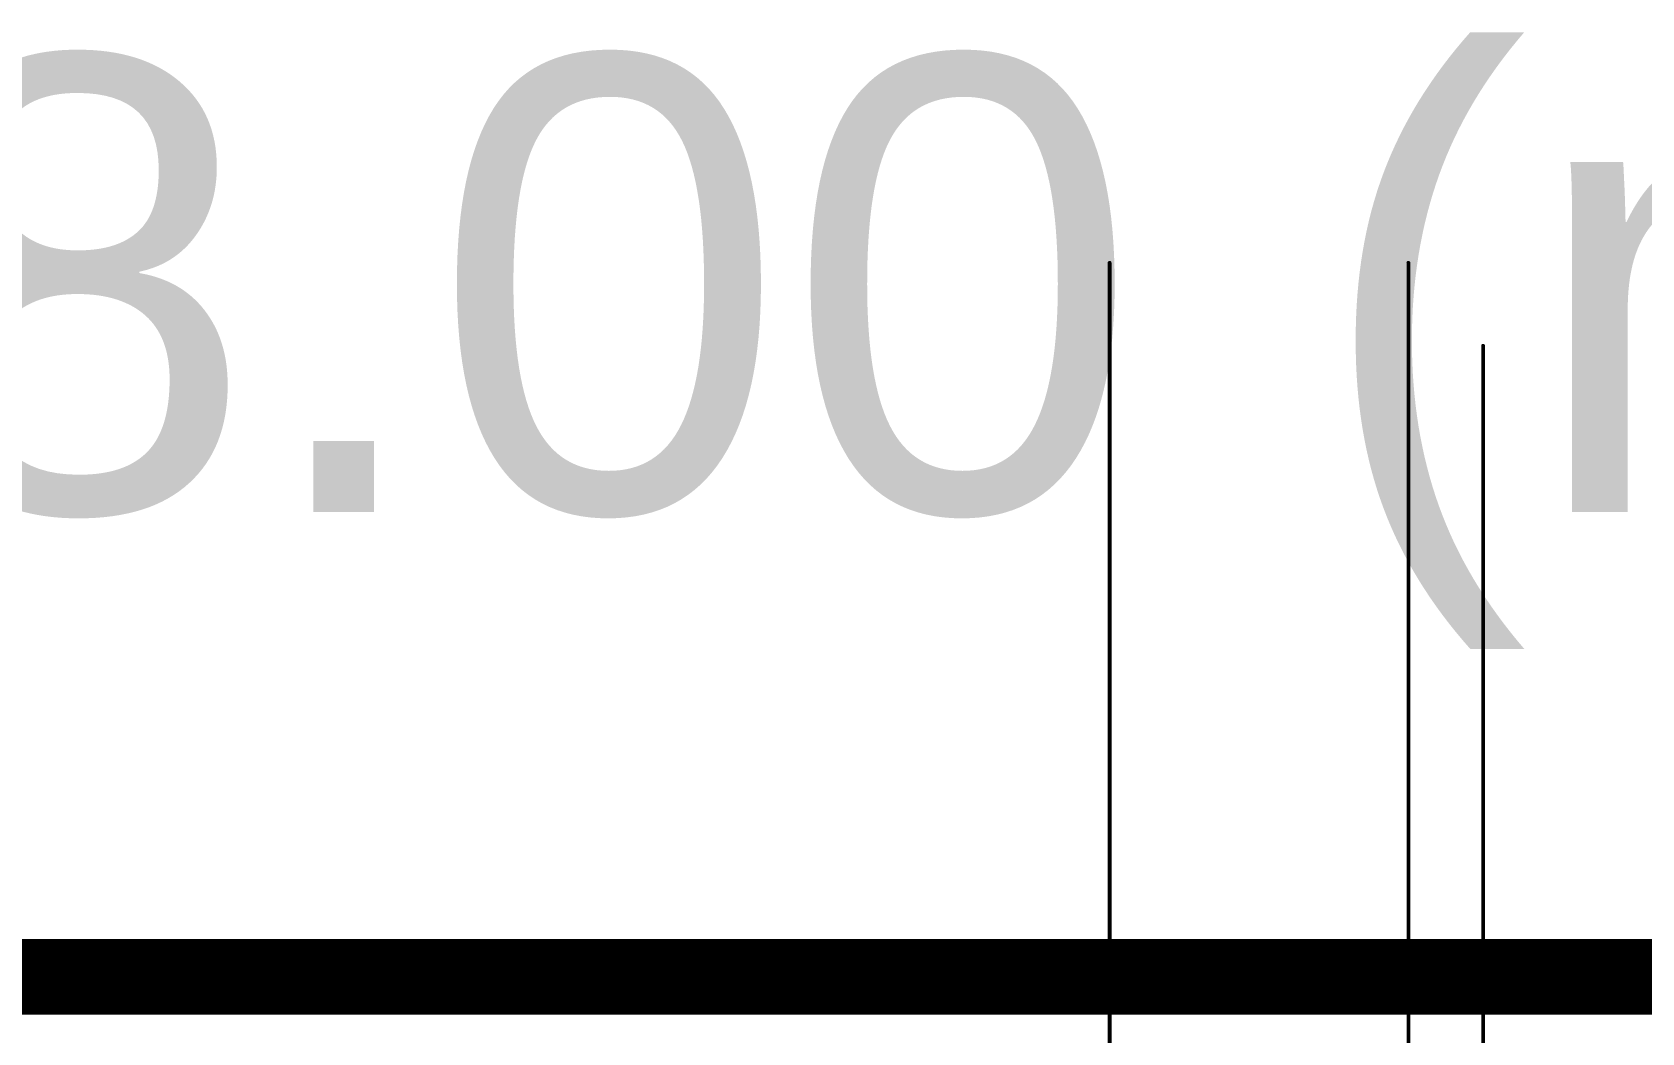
# Model space of a CAD drawing. Header units: inches. Extents: x 0 to 323, y -26 to 38.
# Drawn here: x 14.14 to 19.53, y 11.31 to 14.66 of the extents above; entities that cross this region are included whole.
import ezdxf

# ---------------------------------------------------------------- set-up
doc = ezdxf.new("R2010")
doc.units = ezdxf.units.IN
for name, color, linetype in [('Board Outline', 216, 'Continuous'), ('Dimension', 6, 'Continuous'), ('Mechanical 3', 76, 'Continuous')]:
    doc.layers.add(name, color=color, linetype=linetype)
doc.styles.add('Arial', font='', dxfattribs={"height": 0.2})
doc.styles.get('Arial').set_extended_font_data('Arial')

msp = doc.modelspace()

# ---------------------------------------------------------------- linework, layer by layer
at = {"layer": 'Board Outline'}
msp.add_lwpolyline([(0, 11.5, 0.254, 0.254, 0), (38, 11.5, 0.254, 0.254, 0)], format="xyseb", dxfattribs=at)
at = {"layer": 'Mechanical 3'}
for points in [[(17.7492, 9.9168, 0.0127, 0.0127, 0), (17.7492, 13.8892, 0.0127, 0.0127, 0)], [(17.7492, 9.9168, 0.0127, 0.0127, 0), (17.7492, 13.8892, 0.0127, 0.0127, 0)], [(18.7492, 9.9168, 0.0127, 0.0127, 0), (18.7492, 13.8892, 0.0127, 0.0127, 0)], [(18.7492, 9.9168, 0.0127, 0.0127, 0), (18.7492, 13.8892, 0.0127, 0.0127, 0)], [(18.9992, 5.6668, 0.0127, 0.0127, 0), (18.9992, 13.6115, 0.0127, 0.0127, 0)], [(18.9992, 5.6668, 0.0127, 0.0127, 0), (18.9992, 13.6115, 0.0127, 0.0127, 0)], [(1.9992, 11.4168, 0.0127, 0.0127, 0), (35.9992, 11.4168, 0.0127, 0.0127, 0)]]:
    msp.add_lwpolyline(points, format="xyseb", dxfattribs=at)
for points in [[(17.746, 13.8892, 0.00635, 0.00635, 1), (17.7524, 13.8892, 0.00635, 0.00635, 1)], [(17.746, 13.8892, 0.00635, 0.00635, 1), (17.7524, 13.8892, 0.00635, 0.00635, 1)], [(18.746, 13.8892, 0.00635, 0.00635, 1), (18.7524, 13.8892, 0.00635, 0.00635, 1)], [(18.746, 13.8892, 0.00635, 0.00635, 1), (18.7524, 13.8892, 0.00635, 0.00635, 1)], [(18.996, 13.6115, 0.00635, 0.00635, 1), (19.0024, 13.6115, 0.00635, 0.00635, 1)], [(18.996, 13.6115, 0.00635, 0.00635, 1), (19.0024, 13.6115, 0.00635, 0.00635, 1)]]:
    msp.add_lwpolyline(points, format="xyseb", close=True, dxfattribs=at)

# ---------------------------------------------------------------- texts
at = {"layer": 'Dimension', "style": 'Arial'}
msp.add_text('38.00 (mm)', height=1.524, dxfattribs=at).set_placement((12.5222, 13.0556))

doc.saveas('drawing.dxf')
